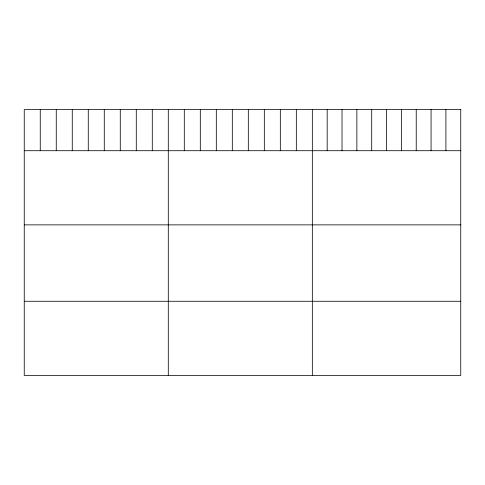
<?xml version="1.0" encoding="UTF-8"?>
<svg xmlns="http://www.w3.org/2000/svg" width="485" height="485" viewBox="0 0 485 485"><rect width="100%" height="100%" fill="white"/><g stroke="black" fill="none" stroke-linecap="round" stroke-linejoin="round"><path stroke-width="0.73" d="M24.25 150.714L460.75 150.714M24.25 224.87L460.75 224.87M24.25 301.27L460.75 301.27M445.909 109.574L445.909 150.714M431.068 109.574L431.068 150.714M416.227 109.574L416.227 150.714M401.386 109.574L401.386 150.714M386.545 109.574L386.545 150.714M371.704 109.574L371.704 150.714M356.863 109.574L356.863 150.714M342.022 109.574L342.022 150.714M327.181 109.574L327.181 150.714M312.34 109.574L312.34 375.426M296.335 109.574L296.335 150.714M280.33 109.574L280.33 150.714M264.325 109.574L264.325 150.714M248.32 109.574L248.32 150.714M232.315 109.574L232.315 150.714M216.31 109.574L216.31 150.714M200.305 109.574L200.305 150.714M184.3 109.574L184.3 150.714M168.295 109.574L168.295 375.426M152.29 109.574L152.29 150.714M136.285 109.574L136.285 150.714M120.28 109.574L120.28 150.714M104.275 109.574L104.275 150.714M88.27 109.574L88.27 150.714M72.265 109.574L72.265 150.714M56.26 109.574L56.26 150.714M40.255 109.574L40.255 150.714M460.75 109.574L24.25 109.574L24.25 375.426L460.75 375.426L460.75 109.574"/></g></svg>
